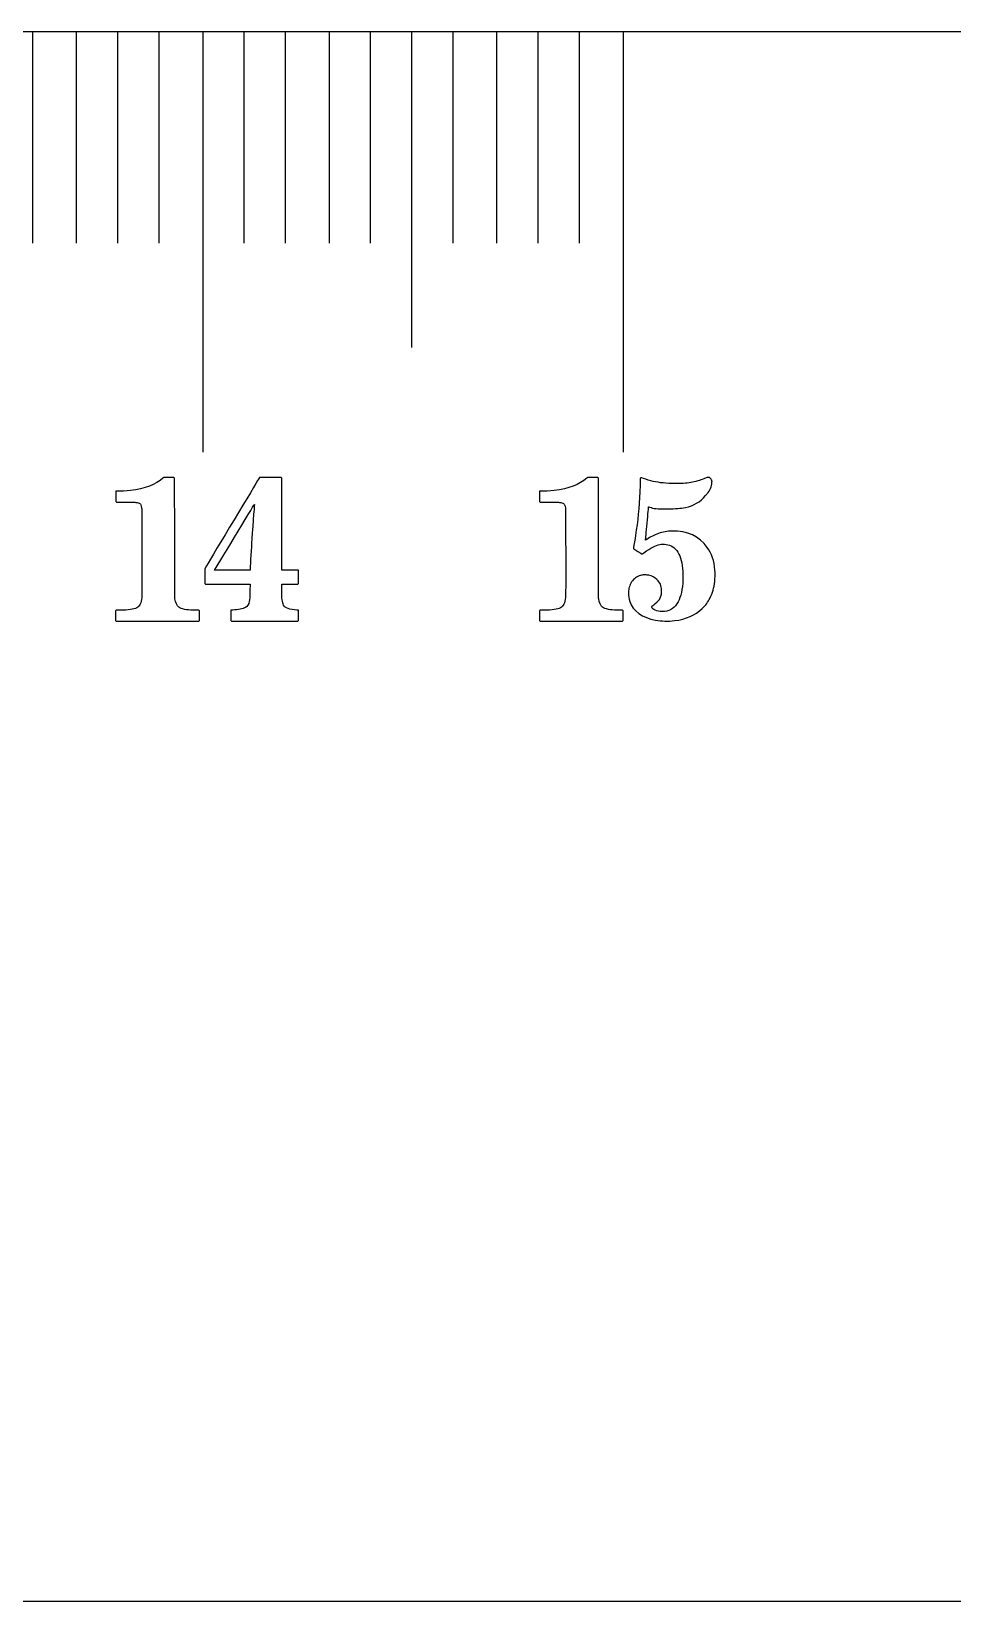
# Model space of a CAD drawing. Extents: x 0.09 to 7.29, y 6.89 to 11.9.
# Drawn here: x 5.488 to 6.349, y 6.888 to 8.356 of the extents above; entities that cross this region are included whole.
import ezdxf

# ---------------------------------------------------------------- set-up
doc = ezdxf.new("R2010")
doc.units = 0
doc.layers.add('Laag_1', color=7, linetype='CONTINUOUS')

msp = doc.modelspace()

# ---------------------------------------------------------------- linework, layer by layer
at = {"layer": 'Laag_1', "color": 1}
msp.add_lwpolyline([(0.137995, 6.888429), (0.137995, 8.355581), (7.291333, 8.355581), (7.291333, 6.888429)], close=True, dxfattribs=at)
at = {"layer": 'Laag_1', "color": 7}
for points in [[(5.489188, 8.355207), (5.489188, 8.157598)], [(5.530249, 8.355207), (5.530249, 8.157598)], [(5.568744, 8.355207), (5.568744, 8.157598)], [(5.607239, 8.355207), (5.607239, 8.157598)], [(5.648301, 8.355207), (5.648301, 7.962556)], [(5.686795, 8.355207), (5.686795, 8.157598)], [(5.725291, 8.355207), (5.725291, 8.157598)], [(5.766352, 8.355207), (5.766352, 8.157598)], [(5.804847, 8.355207), (5.804847, 8.157598)], [(5.843343, 8.355207), (5.843343, 8.060077)], [(5.881838, 8.355207), (5.881838, 8.157598)], [(5.922899, 8.355207), (5.922899, 8.157598)], [(5.961394, 8.355207), (5.961394, 8.157598)], [(5.999889, 8.355207), (5.999889, 8.157598)], [(6.040951, 8.355207), (6.040951, 7.962556)]]:
    msp.add_lwpolyline(points, dxfattribs=at)
at = {"layer": 'Laag_1', "color": 3}
for points in [[(5.622136, 7.882583), (5.622102, 7.938254), (5.621794, 7.938573), (5.621486, 7.938893), (5.616813, 7.938881), (5.612128, 7.938881), (5.611216, 7.938072)], [(5.722163, 7.834021), (5.722163, 7.839025), (5.729716, 7.839025), (5.737268, 7.839025), (5.737585, 7.839331), (5.737902, 7.839637), (5.737902, 7.845592), (5.737902, 7.851559), (5.737642, 7.851797), (5.737381, 7.852046), (5.729795, 7.852069), (5.72222, 7.852103), (5.722186, 7.895173), (5.722163, 7.938255), (5.721858, 7.938572), (5.721552, 7.938889), (5.711475, 7.938889), (5.701386, 7.938889), (5.700356, 7.937157)], [(6.017967, 7.882583), (6.017933, 7.938254), (6.017625, 7.938573), (6.017317, 7.938893), (6.012644, 7.938881), (6.007959, 7.938881), (6.007047, 7.938072)], [(6.057446, 7.938344), (6.05708, 7.9381), (6.057002, 7.935326)], [(5.568312, 7.925898), (5.56716, 7.925898), (5.567138, 7.921168), (5.567103, 7.916426), (5.567445, 7.916095), (5.567787, 7.915765), (5.576165, 7.915719)], [(5.964143, 7.925898), (5.962991, 7.925898), (5.962968, 7.921168), (5.962934, 7.916426), (5.963276, 7.916095), (5.963618, 7.915765), (5.971996, 7.915719)], [(6.124006, 7.934561), (6.124083, 7.935681), (6.123662, 7.936447)], [(6.063104, 7.880935), (6.061905, 7.880114), (6.061961, 7.880591)], [(5.651826, 7.856168), (5.650264, 7.853552), (5.650264, 7.846589), (5.650264, 7.839637), (5.650581, 7.839331), (5.650898, 7.839025), (5.671709, 7.839025), (5.692532, 7.839025), (5.692464, 7.833002)], [(5.692498, 7.85242), (5.692498, 7.852046), (5.67591, 7.852046)], [(5.57131, 7.814761), (5.567548, 7.814761), (5.56724, 7.814442), (5.566932, 7.814123), (5.566932, 7.809689), (5.566932, 7.805255), (5.56724, 7.804935), (5.567548, 7.804616), (5.606144, 7.804616), (5.64474, 7.804616), (5.645047, 7.804935), (5.645355, 7.805255), (5.645355, 7.8097), (5.645355, 7.814146), (5.645047, 7.814442), (5.644728, 7.814738), (5.640283, 7.814795)], [(5.674868, 7.814727), (5.674494, 7.814671), (5.674494, 7.809961), (5.674494, 7.805239), (5.6748, 7.804922), (5.675106, 7.804605), (5.706198, 7.804605), (5.737291, 7.804605), (5.737596, 7.804922), (5.737902, 7.805239), (5.737902, 7.809961), (5.737902, 7.814671), (5.73754, 7.814727)], [(5.96714, 7.814761), (5.963379, 7.814761), (5.963071, 7.814442), (5.962763, 7.814123), (5.962763, 7.809689), (5.962763, 7.805255), (5.963071, 7.804935), (5.963379, 7.804616), (6.001975, 7.804616), (6.04057, 7.804616), (6.040878, 7.804935), (6.041186, 7.805255), (6.041186, 7.8097), (6.041186, 7.814146), (6.040878, 7.814442), (6.040559, 7.814738), (6.036114, 7.814795)]]:
    msp.add_lwpolyline(points, dxfattribs=at)
for points in [[(6.118559, 7.93841)], [(5.696608, 7.913391)]]:
    msp.add_lwpolyline(points, close=True, dxfattribs=at)
for points in [[(5.611216, 7.938072), (5.604331, 7.931974), (5.594278, 7.928201), (5.580896, 7.926696)], [(6.007047, 7.938072), (6.000162, 7.931974), (5.990109, 7.928201), (5.976727, 7.926696)], [(6.057923, 7.938588), (6.057868, 7.938588), (6.057657, 7.938477), (6.057446, 7.938344)], [(6.059942, 7.937889), (6.058888, 7.938266), (6.057978, 7.938588), (6.057923, 7.938588)], [(6.07829, 7.933662), (6.0722, 7.93425), (6.065943, 7.935692), (6.059942, 7.937889)], [(6.118559, 7.93841), (6.115431, 7.937123), (6.113977, 7.936569), (6.112236, 7.936003)], [(6.121554, 7.938654), (6.120678, 7.939065), (6.120023, 7.939009), (6.118559, 7.93841)], [(6.123662, 7.936447), (6.123107, 7.937434), (6.122253, 7.938333), (6.121554, 7.938654)], [(5.580896, 7.926696), (5.577123, 7.926274), (5.571161, 7.925898), (5.568312, 7.925898)], [(5.700356, 7.937157), (5.698442, 7.933975), (5.657805, 7.866131), (5.651826, 7.856168)], [(5.976727, 7.926696), (5.972954, 7.926274), (5.966992, 7.925898), (5.964143, 7.925898)], [(6.056658, 7.925442), (6.055926, 7.910654), (6.054695, 7.898152), (6.052598, 7.884451)], [(6.057002, 7.935326), (6.056914, 7.932076), (6.056747, 7.927184), (6.056658, 7.925442)], [(6.099201, 7.933318), (6.094586, 7.932864), (6.084824, 7.933019), (6.07829, 7.933662)], [(6.112236, 7.936003), (6.108054, 7.934627), (6.103883, 7.933773), (6.099201, 7.933318)], [(6.117993, 7.921837), (6.118426, 7.922358), (6.119158, 7.92319), (6.119635, 7.923689)], [(6.119635, 7.923689), (6.122175, 7.926418), (6.123706, 7.930223), (6.124006, 7.934561)], [(5.576165, 7.915719), (5.583232, 7.915685), (5.584749, 7.915639), (5.585854, 7.91548)], [(5.585854, 7.91548), (5.587553, 7.915229), (5.588749, 7.91491), (5.589456, 7.914499)], [(5.589456, 7.914499), (5.590391, 7.913975), (5.590858, 7.912881), (5.591291, 7.910259)], [(5.591291, 7.910259), (5.591474, 7.909176), (5.591496, 7.90603), (5.591531, 7.868506)], [(5.659322, 7.852114), (5.659322, 7.852239), (5.696517, 7.91364), (5.696585, 7.91364)], [(5.696608, 7.913391), (5.696495, 7.912655), (5.694638, 7.887508), (5.69397, 7.877465)], [(5.696585, 7.91364), (5.696619, 7.91364), (5.696642, 7.913527), (5.696608, 7.913391)], [(5.971996, 7.915719), (5.979063, 7.915685), (5.980579, 7.915639), (5.981685, 7.91548)], [(5.981685, 7.91548), (5.983383, 7.915229), (5.98458, 7.91491), (5.985287, 7.914499)], [(5.985287, 7.914499), (5.986222, 7.913975), (5.986689, 7.912881), (5.987122, 7.910259)], [(5.987122, 7.910259), (5.987305, 7.909176), (5.987327, 7.90603), (5.987362, 7.868506)], [(6.063436, 7.89621), (6.064202, 7.904542), (6.064845, 7.911364), (6.064856, 7.911375)], [(6.064856, 7.911375), (6.064867, 7.911386), (6.065278, 7.911242), (6.065766, 7.911054)], [(6.065766, 7.911054), (6.069327, 7.909667), (6.072622, 7.909345), (6.082284, 7.909445)], [(6.082284, 7.909445), (6.090449, 7.909534), (6.094464, 7.909856), (6.099146, 7.91081)], [(6.099146, 7.91081), (6.107088, 7.912418), (6.113068, 7.915924), (6.117993, 7.921837)], [(6.061961, 7.880591), (6.062005, 7.880857), (6.06266, 7.887879), (6.063436, 7.89621)], [(5.622375, 7.825533), (5.622182, 7.826832), (5.62217, 7.829522), (5.622136, 7.882583)], [(6.018206, 7.825533), (6.018012, 7.826832), (6.018001, 7.829522), (6.017967, 7.882583)], [(6.052598, 7.884451), (6.052221, 7.881944), (6.051045, 7.875033), (6.050735, 7.873413)], [(6.07392, 7.886393), (6.070037, 7.88505), (6.066554, 7.883298), (6.063104, 7.880935)], [(6.086832, 7.888745), (6.082195, 7.888623), (6.07839, 7.887935), (6.07392, 7.886393)], [(6.119613, 7.873469), (6.112225, 7.883797), (6.100821, 7.889111), (6.086832, 7.888745)], [(5.591531, 7.868506), (5.591553, 7.838949), (5.591531, 7.827573), (5.59144, 7.826616)], [(5.69397, 7.877465), (5.693426, 7.8692), (5.692498, 7.853563), (5.692498, 7.85242)], [(5.987362, 7.868506), (5.987384, 7.838949), (5.987362, 7.827573), (5.98727, 7.826616)], [(6.050735, 7.873413), (6.050568, 7.87257), (6.050546, 7.872271), (6.050646, 7.872182)], [(6.050646, 7.872182), (6.050801, 7.872038), (6.058688, 7.867256), (6.058766, 7.867256)], [(6.058766, 7.867256), (6.05881, 7.867256), (6.059587, 7.8678), (6.060519, 7.868454)], [(6.060519, 7.868454), (6.067086, 7.873136), (6.071202, 7.875288), (6.075195, 7.876142)], [(6.075195, 7.876142), (6.076759, 7.876475), (6.079533, 7.876553), (6.081208, 7.876309)], [(6.081208, 7.876309), (6.085856, 7.875621), (6.089461, 7.873191), (6.092079, 7.868965)], [(6.092079, 7.868965), (6.094753, 7.864649), (6.096273, 7.858781), (6.09675, 7.850949)], [(6.126835, 7.85228), (6.126202, 7.860567), (6.123806, 7.867611), (6.119613, 7.873469)], [(5.67591, 7.852046), (5.666784, 7.852046), (5.659322, 7.85208), (5.659322, 7.852114)], [(6.09675, 7.850949), (6.096872, 7.848941), (6.096816, 7.842207), (6.09665, 7.840133)], [(6.126668, 7.84163), (6.126901, 7.84366), (6.127001, 7.849995), (6.126835, 7.85228)], [(6.046785, 7.83635), (6.046275, 7.834519), (6.046153, 7.833565), (6.046098, 7.831136)], [(6.052554, 7.845047), (6.049825, 7.842984), (6.047739, 7.839833), (6.046785, 7.83635)], [(6.057324, 7.84731), (6.055749, 7.846889), (6.053719, 7.845935), (6.052554, 7.845047)], [(6.061207, 7.847665), (6.0587, 7.847665), (6.058633, 7.847654), (6.057324, 7.84731)], [(6.064923, 7.847421), (6.063891, 7.847643), (6.063459, 7.847665), (6.061207, 7.847665)], [(6.072633, 7.843383), (6.070436, 7.845502), (6.068096, 7.846722), (6.064923, 7.847421)], [(6.076981, 7.833532), (6.076837, 7.837637), (6.075539, 7.840599), (6.072633, 7.843383)], [(6.09665, 7.840133), (6.095984, 7.831402), (6.094254, 7.825201), (6.091214, 7.820641)], [(6.122275, 7.826266), (6.12456, 7.830736), (6.125958, 7.83564), (6.126668, 7.84163)], [(5.59144, 7.826616), (5.590938, 7.821532), (5.589422, 7.818477), (5.586698, 7.817064)], [(5.625932, 7.817634), (5.624154, 7.818944), (5.622968, 7.821589), (5.622375, 7.825533)], [(5.69183, 7.822981), (5.691173, 7.819947), (5.690142, 7.818305), (5.688331, 7.817354)], [(5.692464, 7.833002), (5.692407, 7.826707), (5.692305, 7.825144), (5.69183, 7.822981)], [(5.723805, 7.819596), (5.722537, 7.822223), (5.722163, 7.82545), (5.722163, 7.834021)], [(5.98727, 7.826616), (5.986769, 7.821532), (5.985253, 7.818477), (5.982529, 7.817064)], [(6.021763, 7.817634), (6.019984, 7.818944), (6.018799, 7.821589), (6.018206, 7.825533)], [(6.046098, 7.831136), (6.046009, 7.827797), (6.046297, 7.825667), (6.047174, 7.822993)], [(6.047174, 7.822993), (6.050091, 7.814063), (6.059132, 7.807507), (6.071357, 7.805421)], [(6.067718, 7.81819), (6.067796, 7.818289), (6.069138, 7.819432), (6.070691, 7.820719)], [(6.070691, 7.820719), (6.07413, 7.823581), (6.074652, 7.824158), (6.075628, 7.826244)], [(6.075628, 7.826244), (6.07666, 7.82844), (6.077081, 7.830681), (6.076981, 7.833532)], [(6.091214, 7.820641), (6.088019, 7.815827), (6.083526, 7.813453), (6.077625, 7.813431)], [(6.114998, 7.816437), (6.118215, 7.819599), (6.120345, 7.822461), (6.122275, 7.826266)], [(5.586698, 7.817064), (5.583517, 7.815422), (5.57914, 7.814761), (5.57131, 7.814761)], [(5.631403, 7.815502), (5.628987, 7.815992), (5.62722, 7.816676), (5.625932, 7.817634)], [(5.640283, 7.814795), (5.635552, 7.814852), (5.633934, 7.814989), (5.631403, 7.815502)], [(5.676306, 7.814852), (5.675717, 7.814818), (5.675061, 7.814761), (5.674868, 7.814727)], [(5.688331, 7.817354), (5.685998, 7.816143), (5.681333, 7.815169), (5.676306, 7.814852)], [(5.728176, 7.816222), (5.725764, 7.817026), (5.72462, 7.817898), (5.723805, 7.819596)], [(5.73609, 7.814852), (5.733339, 7.81501), (5.730112, 7.815577), (5.728176, 7.816222)], [(5.73754, 7.814727), (5.737336, 7.814761), (5.736679, 7.814818), (5.73609, 7.814852)], [(5.982529, 7.817064), (5.979348, 7.815422), (5.974971, 7.814761), (5.96714, 7.814761)], [(6.027234, 7.815502), (6.024817, 7.815992), (6.023051, 7.816676), (6.021763, 7.817634)], [(6.036114, 7.814795), (6.031383, 7.814852), (6.029764, 7.814989), (6.027234, 7.815502)], [(6.067807, 7.81748), (6.067607, 7.817934), (6.067596, 7.818045), (6.067718, 7.81819)], [(6.070891, 7.81485), (6.069283, 7.815649), (6.068206, 7.81657), (6.067807, 7.81748)], [(6.077625, 7.813431), (6.074918, 7.813431), (6.072877, 7.813852), (6.070891, 7.81485)], [(6.071357, 7.805421), (6.076693, 7.804511), (6.083349, 7.804356), (6.089095, 7.805022)], [(6.089095, 7.805022), (6.099922, 7.806264), (6.108431, 7.810014), (6.114998, 7.816437)]]:
    msp.add_open_spline(points, degree=3, dxfattribs=at)

doc.saveas('drawing.dxf')
